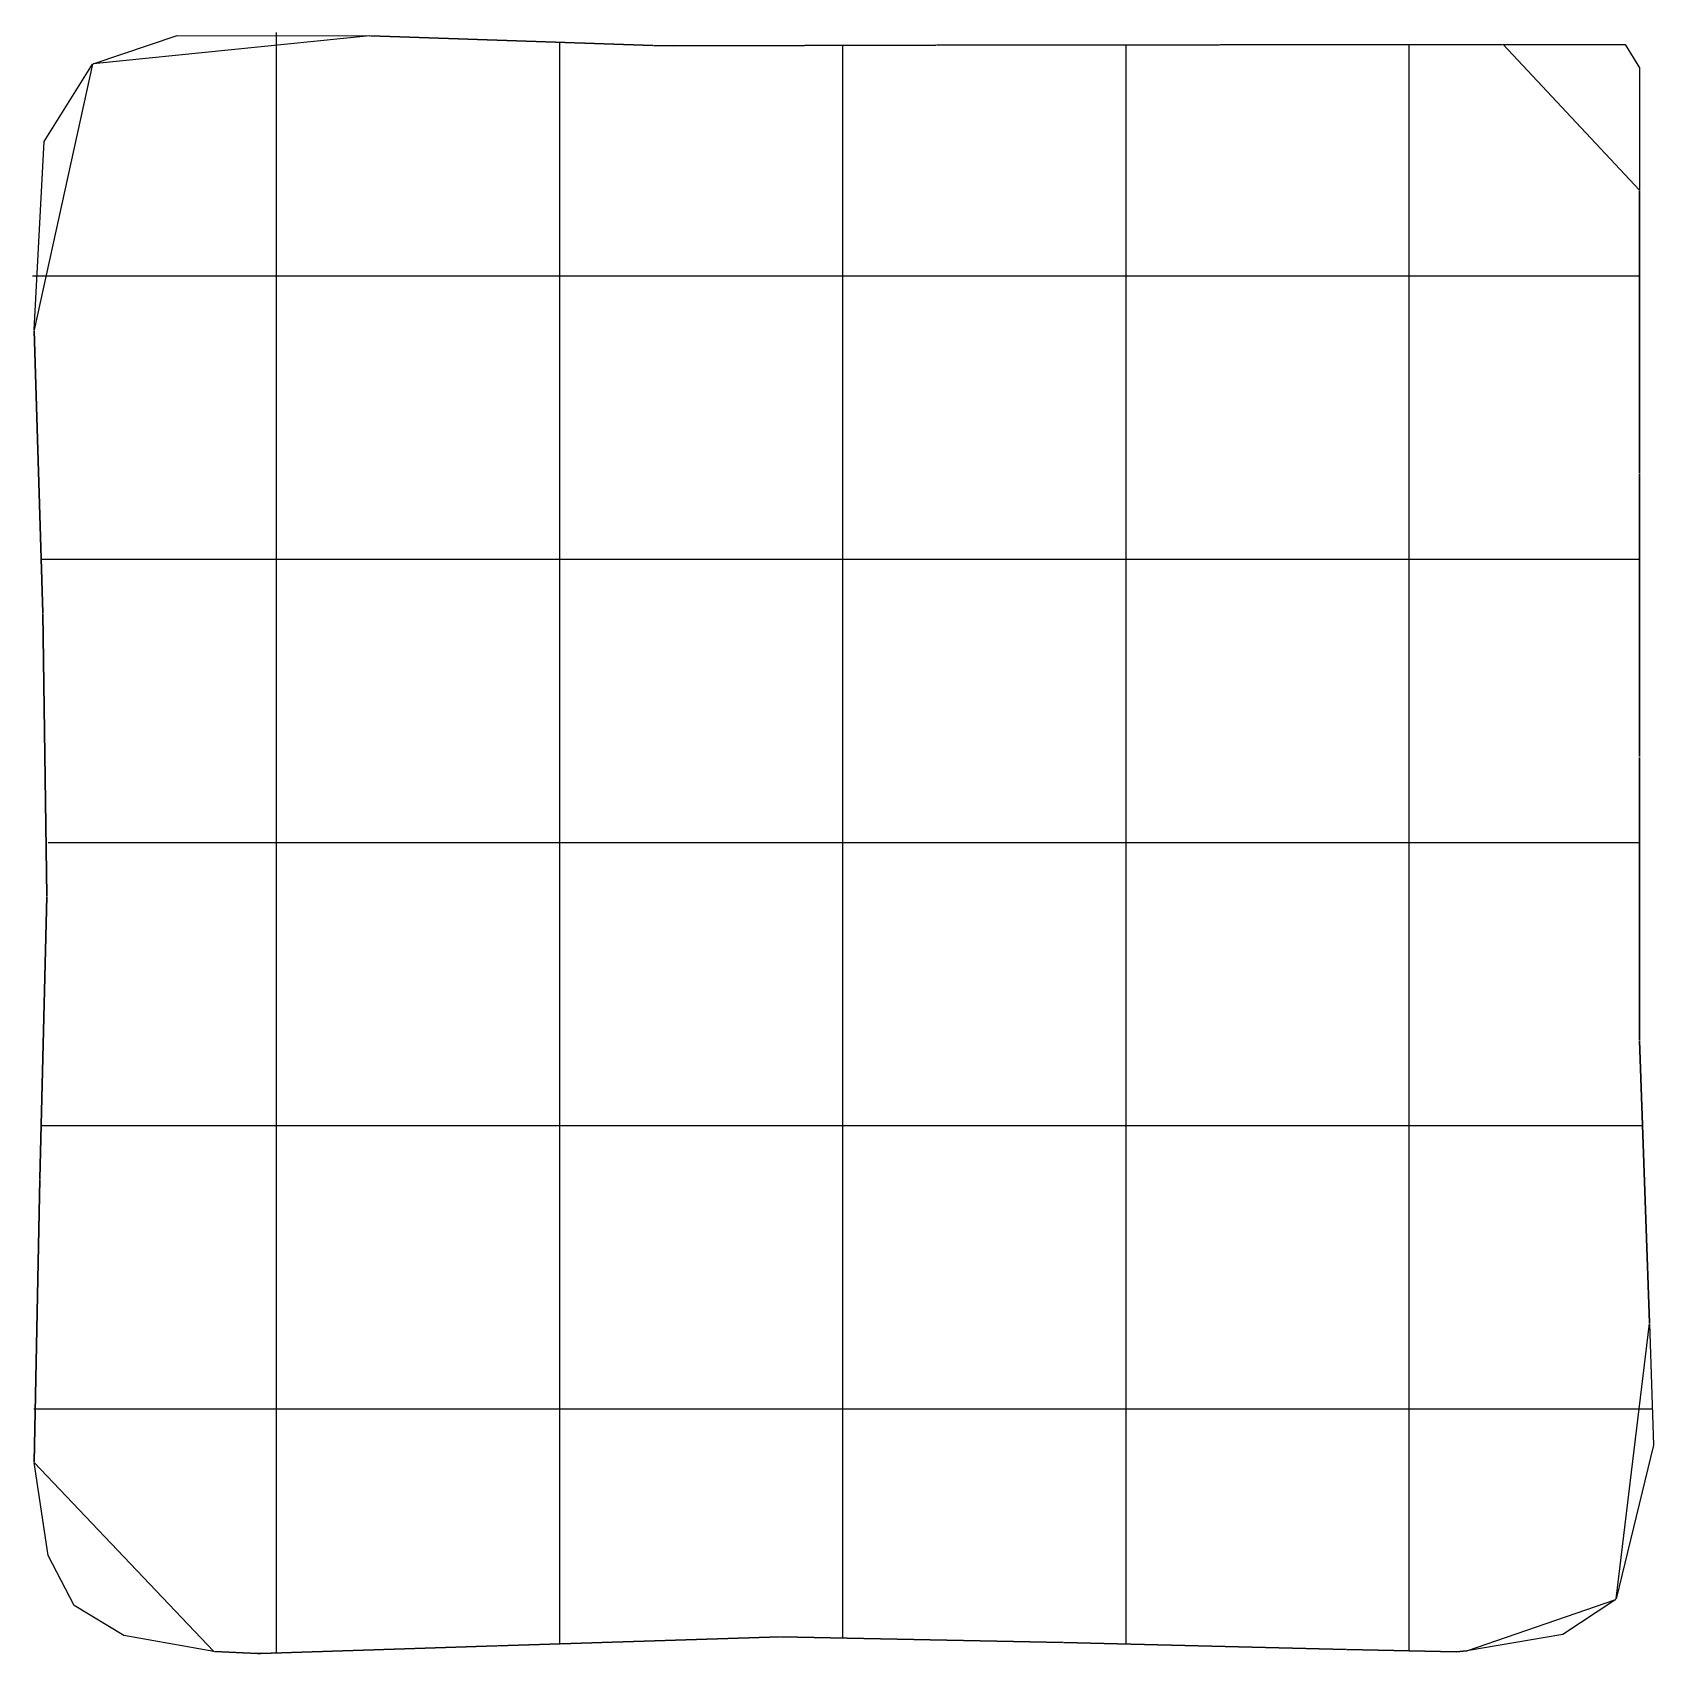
# Model space of a CAD drawing. Header units: metres. Extents: x 0.4 to 14.8, y 0.4 to 14.7.
import ezdxf

# ---------------------------------------------------------------- set-up
doc = ezdxf.new("R2010")
doc.units = ezdxf.units.M

msp = doc.modelspace()

# ---------------------------------------------------------------- linework, layer by layer
for p, q in [((2.593, 14.236), (2.593, 14.742)), ((5.093, 14.186), (5.093, 14.655)), ((7.593, 14.413), (7.593, 14.628)), ((10.093, 14.171), (10.093, 14.631)), ((12.593, 14.174), (12.593, 14.635)), ((7.593, 13.545), (7.593, 14.413)), ((2.593, 13.542), (2.593, 14.236)), ((5.093, 13.528), (5.093, 14.186)), ((10.093, 13.514), (10.093, 14.171)), ((12.593, 13.484), (12.593, 14.174)), ((2.593, 13.394), (2.593, 13.542)), ((5.093, 13.369), (5.093, 13.528)), ((7.593, 13.383), (7.593, 13.545)), ((10.093, 13.352), (10.093, 13.514)), ((12.593, 13.323), (12.593, 13.484)), ((2.593, 13.132), (2.593, 13.394)), ((5.093, 13.182), (5.093, 13.369)), ((7.593, 12.791), (7.593, 13.383)), ((10.093, 13.181), (10.093, 13.352)), ((12.593, 13.143), (12.593, 13.323)), ((5.093, 12.671), (5.093, 13.182)), ((10.093, 12.671), (10.093, 13.181)), ((2.593, 12.621), (2.593, 13.132)), ((12.593, 12.632), (12.593, 13.143)), ((7.593, 12.775), (7.593, 12.791)), ((7.593, 12.757), (7.593, 12.775)), ((7.593, 12.731), (7.593, 12.757)), ((2.593, 11.663), (2.593, 12.621)), ((5.093, 11.713), (5.093, 12.671)), ((7.593, 12.712), (7.593, 12.731)), ((7.593, 12.693), (7.593, 12.712)), ((7.593, 12.674), (7.593, 12.693)), ((7.593, 12.663), (7.593, 12.674)), ((7.593, 12.643), (7.593, 12.663)), ((7.593, 12.586), (7.593, 12.643)), ((10.093, 11.713), (10.093, 12.671)), ((12.593, 11.674), (12.593, 12.632)), ((0.438, 12.592), (0.946, 12.592)), ((0.438, 12.592), (0.946, 12.592)), ((0.946, 12.592), (1.58, 12.592)), ((1.58, 12.592), (1.727, 12.592)), ((1.727, 12.592), (2.4, 12.592)), ((2.4, 12.592), (2.401, 12.592)), ((2.401, 12.592), (2.41, 12.592)), ((2.41, 12.592), (2.434, 12.592)), ((2.434, 12.592), (2.443, 12.592)), ((2.443, 12.592), (2.452, 12.592)), ((2.452, 12.592), (2.461, 12.592)), ((2.461, 12.592), (2.489, 12.592)), ((2.489, 12.592), (2.497, 12.592)), ((2.497, 12.592), (2.508, 12.592)), ((2.508, 12.592), (2.9, 12.592)), ((2.9, 12.592), (3.702, 12.592)), ((3.702, 12.592), (3.835, 12.592)), ((3.835, 12.592), (4.501, 12.592)), ((4.501, 12.592), (4.986, 12.592)), ((4.986, 12.592), (5.497, 12.592)), ((5.497, 12.592), (5.689, 12.592)), ((5.689, 12.592), (6.025, 12.592)), ((6.025, 12.592), (6.029, 12.592)), ((6.029, 12.592), (6.691, 12.592)), ((6.691, 12.592), (7.039, 12.592)), ((7.039, 12.592), (7.231, 12.592)), ((7.231, 12.592), (7.742, 12.592)), ((7.593, 12.54), (7.593, 12.586)), ((7.593, 12.31), (7.593, 12.54)), ((7.742, 12.592), (8.214, 12.592)), ((8.214, 12.592), (8.88, 12.592)), ((8.88, 12.592), (9.013, 12.592)), ((9.013, 12.592), (9.805, 12.592)), ((9.805, 12.592), (9.814, 12.592)), ((9.814, 12.592), (9.861, 12.592)), ((9.861, 12.592), (10.091, 12.592)), ((10.091, 12.592), (10.096, 12.592)), ((10.096, 12.592), (10.133, 12.592)), ((10.133, 12.592), (10.168, 12.592)), ((10.168, 12.592), (10.201, 12.592)), ((10.201, 12.592), (10.22, 12.592)), ((10.22, 12.592), (10.231, 12.592)), ((10.231, 12.592), (10.251, 12.592)), ((10.251, 12.592), (10.288, 12.592)), ((10.288, 12.592), (10.306, 12.592)), ((10.306, 12.592), (10.312, 12.592)), ((10.312, 12.592), (11.069, 12.592)), ((11.069, 12.592), (11.202, 12.592)), ((11.202, 12.592), (11.868, 12.592)), ((11.868, 12.592), (12.295, 12.592)), ((12.295, 12.592), (12.806, 12.592)), ((12.806, 12.592), (12.997, 12.592)), ((12.997, 12.592), (13.192, 12.592)), ((13.192, 12.592), (14.006, 12.592)), ((14.006, 12.592), (14.168, 12.592)), ((14.168, 12.592), (14.626, 12.592)), ((7.593, 12.297), (7.593, 12.31)), ((7.593, 11.49), (7.593, 12.297)), ((2.593, 11.429), (2.593, 11.663)), ((5.093, 11.464), (5.093, 11.713)), ((10.093, 11.463), (10.093, 11.713)), ((12.593, 11.437), (12.593, 11.674)), ((5.093, 11.33), (5.093, 11.464)), ((7.593, 11.357), (7.593, 11.49)), ((10.093, 11.33), (10.093, 11.463)), ((2.593, 11.295), (2.593, 11.429)), ((5.093, 10.665), (5.093, 11.33)), ((7.593, 10.691), (7.593, 11.357)), ((10.093, 10.664), (10.093, 11.33)), ((12.593, 11.303), (12.593, 11.437)), ((2.593, 10.63), (2.593, 11.295)), ((12.593, 10.638), (12.593, 11.303)), ((2.593, 10.121), (2.593, 10.63)), ((5.093, 10.171), (5.093, 10.665)), ((7.593, 10.209), (7.593, 10.691)), ((10.093, 10.171), (10.093, 10.664)), ((12.593, 10.132), (12.593, 10.638)), ((5.093, 9.66), (5.093, 10.171)), ((7.593, 9.698), (7.593, 10.209)), ((10.093, 9.66), (10.093, 10.171)), ((0.514, 10.092), (0.989, 10.092)), ((0.514, 10.092), (0.989, 10.092)), ((0.989, 10.092), (1.625, 10.092)), ((1.625, 10.092), (1.783, 10.092)), ((1.783, 10.092), (2.4, 10.092)), ((2.4, 10.092), (2.434, 10.092)), ((2.434, 10.092), (2.443, 10.092)), ((2.443, 10.092), (2.452, 10.092)), ((2.452, 10.092), (2.461, 10.092)), ((2.461, 10.092), (2.489, 10.092)), ((2.489, 10.092), (2.497, 10.092)), ((2.497, 10.092), (2.508, 10.092)), ((2.508, 10.092), (2.9, 10.092)), ((2.593, 9.61), (2.593, 10.121)), ((2.9, 10.092), (3.702, 10.092)), ((3.702, 10.092), (3.835, 10.092)), ((3.835, 10.092), (4.501, 10.092)), ((4.501, 10.092), (4.986, 10.092)), ((4.986, 10.092), (5.497, 10.092)), ((5.497, 10.092), (5.689, 10.092)), ((5.689, 10.092), (6.025, 10.092)), ((6.025, 10.092), (6.027, 10.092)), ((6.027, 10.092), (6.691, 10.092)), ((6.691, 10.092), (7.039, 10.092)), ((7.039, 10.092), (7.231, 10.092)), ((7.231, 10.092), (7.742, 10.092)), ((7.742, 10.092), (8.214, 10.092)), ((8.214, 10.092), (8.88, 10.092)), ((8.88, 10.092), (9.013, 10.092)), ((9.013, 10.092), (9.805, 10.092)), ((9.805, 10.092), (9.814, 10.092)), ((9.814, 10.092), (9.861, 10.092)), ((9.861, 10.092), (10.091, 10.092)), ((10.091, 10.092), (10.096, 10.092)), ((10.096, 10.092), (10.121, 10.092)), ((10.121, 10.092), (10.156, 10.092)), ((10.156, 10.092), (10.168, 10.092)), ((10.168, 10.092), (10.201, 10.092)), ((10.201, 10.092), (10.22, 10.092)), ((10.22, 10.092), (10.231, 10.092)), ((10.231, 10.092), (10.251, 10.092)), ((10.251, 10.092), (10.288, 10.092)), ((10.288, 10.092), (10.306, 10.092)), ((10.306, 10.092), (10.312, 10.092)), ((10.312, 10.092), (11.069, 10.092)), ((11.069, 10.092), (11.202, 10.092)), ((11.202, 10.092), (11.868, 10.092)), ((11.868, 10.092), (12.295, 10.092)), ((12.295, 10.092), (12.806, 10.092)), ((12.593, 9.621), (12.593, 10.132)), ((12.806, 10.092), (12.997, 10.092)), ((12.997, 10.092), (13.192, 10.092)), ((13.192, 10.092), (14.006, 10.092)), ((14.006, 10.092), (14.409, 10.092)), ((14.409, 10.092), (14.626, 10.092)), ((2.593, 9.239), (2.593, 9.61)), ((5.093, 9.469), (5.093, 9.66)), ((7.593, 9.506), (7.593, 9.698)), ((10.093, 9.468), (10.093, 9.66)), ((12.593, 9.247), (12.593, 9.621)), ((5.093, 9.141), (5.093, 9.469)), ((7.593, 9.167), (7.593, 9.506)), ((10.093, 9.141), (10.093, 9.468)), ((2.593, 9.106), (2.593, 9.239)), ((7.593, 8.502), (7.593, 9.167)), ((12.593, 9.114), (12.593, 9.247)), ((2.593, 8.44), (2.593, 9.106)), ((5.093, 8.475), (5.093, 9.141)), ((10.093, 8.475), (10.093, 9.141)), ((12.593, 8.448), (12.593, 9.114)), ((5.093, 8.118), (5.093, 8.475)), ((7.593, 8.156), (7.593, 8.502)), ((10.093, 8.118), (10.093, 8.475)), ((12.593, 8.079), (12.593, 8.448)), ((2.593, 8.068), (2.593, 8.44)), ((2.593, 8.003), (2.593, 8.068)), ((5.093, 8.003), (5.093, 8.118)), ((7.593, 8.003), (7.593, 8.156)), ((10.093, 8.003), (10.093, 8.118)), ((12.593, 8.003), (12.593, 8.079)), ((2.593, 7.876), (2.593, 8.003)), ((2.593, 7.365), (2.593, 7.876)), ((5.093, 7.927), (5.093, 8.003)), ((5.093, 7.416), (5.093, 7.927)), ((7.593, 7.964), (7.593, 8.003)), ((7.593, 7.453), (7.593, 7.964)), ((10.093, 7.926), (10.093, 8.003)), ((10.093, 7.415), (10.093, 7.926)), ((12.593, 7.888), (12.593, 8.003)), ((12.593, 7.377), (12.593, 7.888)), ((0.576, 7.592), (0.71, 7.592)), ((0.576, 7.592), (0.71, 7.592)), ((0.71, 7.592), (0.803, 7.592)), ((0.803, 7.592), (1.659, 7.592)), ((1.659, 7.592), (1.823, 7.592)), ((1.823, 7.592), (2.4, 7.592)), ((2.4, 7.592), (2.434, 7.592)), ((2.434, 7.592), (2.443, 7.592)), ((2.443, 7.592), (2.452, 7.592)), ((2.452, 7.592), (2.461, 7.592)), ((2.461, 7.592), (2.489, 7.592)), ((2.489, 7.592), (2.497, 7.592)), ((2.497, 7.592), (2.508, 7.592)), ((2.508, 7.592), (2.9, 7.592)), ((2.9, 7.592), (3.702, 7.592)), ((3.702, 7.592), (3.835, 7.592)), ((3.835, 7.592), (4.501, 7.592)), ((4.501, 7.592), (4.986, 7.592)), ((4.986, 7.592), (5.497, 7.592)), ((5.497, 7.592), (5.689, 7.592)), ((5.689, 7.592), (6.025, 7.592)), ((6.025, 7.592), (6.035, 7.592)), ((6.035, 7.592), (6.691, 7.592)), ((6.691, 7.592), (7.039, 7.592)), ((7.039, 7.592), (7.231, 7.592)), ((7.231, 7.592), (7.742, 7.592)), ((7.742, 7.592), (8.214, 7.592)), ((8.214, 7.592), (8.88, 7.592)), ((8.88, 7.592), (9.013, 7.592)), ((9.013, 7.592), (9.805, 7.592)), ((9.805, 7.592), (9.814, 7.592)), ((9.814, 7.592), (9.861, 7.592)), ((9.861, 7.592), (10.091, 7.592)), ((10.091, 7.592), (10.096, 7.592)), ((10.096, 7.592), (10.121, 7.592)), ((10.121, 7.592), (10.156, 7.592)), ((10.156, 7.592), (10.168, 7.592)), ((10.168, 7.592), (10.201, 7.592)), ((10.201, 7.592), (10.22, 7.592)), ((10.22, 7.592), (10.231, 7.592)), ((10.231, 7.592), (10.251, 7.592)), ((10.251, 7.592), (10.288, 7.592)), ((10.288, 7.592), (10.306, 7.592)), ((10.306, 7.592), (10.312, 7.592)), ((10.312, 7.592), (11.069, 7.592)), ((11.069, 7.592), (11.202, 7.592)), ((11.202, 7.592), (11.868, 7.592)), ((11.868, 7.592), (12.295, 7.592)), ((12.295, 7.592), (12.806, 7.592)), ((12.806, 7.592), (12.997, 7.592)), ((12.997, 7.592), (13.192, 7.592)), ((13.192, 7.592), (14.006, 7.592)), ((14.006, 7.592), (14.168, 7.592)), ((14.168, 7.592), (14.626, 7.592)), ((7.593, 6.978), (7.593, 7.453)), ((2.593, 6.917), (2.593, 7.365)), ((5.093, 6.952), (5.093, 7.416)), ((10.093, 6.951), (10.093, 7.415)), ((12.593, 6.925), (12.593, 7.377)), ((2.593, 6.251), (2.593, 6.917)), ((5.093, 6.286), (5.093, 6.952)), ((7.593, 6.312), (7.593, 6.978)), ((10.093, 6.286), (10.093, 6.951)), ((12.593, 6.259), (12.593, 6.925)), ((7.593, 6.179), (7.593, 6.312)), ((2.593, 6.118), (2.593, 6.251)), ((5.093, 6.153), (5.093, 6.286)), ((7.593, 5.381), (7.593, 6.179)), ((10.093, 6.152), (10.093, 6.286)), ((12.593, 6.126), (12.593, 6.259)), ((2.593, 5.349), (2.593, 6.118)), ((5.093, 5.37), (5.093, 6.153)), ((10.093, 5.369), (10.093, 6.152)), ((12.593, 5.354), (12.593, 6.126)), ((2.593, 5.346), (2.593, 5.349)), ((2.593, 5.326), (2.593, 5.346)), ((2.593, 5.283), (2.593, 5.326)), ((5.093, 5.362), (5.093, 5.37)), ((5.093, 5.328), (5.093, 5.362)), ((5.093, 5.281), (5.093, 5.328)), ((7.593, 5.363), (7.593, 5.381)), ((7.593, 5.34), (7.593, 5.363)), ((7.593, 5.11), (7.593, 5.34)), ((10.093, 5.315), (10.093, 5.369)), ((10.093, 5.28), (10.093, 5.315)), ((12.593, 5.312), (12.593, 5.354)), ((12.593, 5.255), (12.593, 5.312)), ((2.593, 5.249), (2.593, 5.283)), ((2.593, 5.202), (2.593, 5.249)), ((2.593, 4.972), (2.593, 5.202)), ((5.093, 5.051), (5.093, 5.281)), ((10.093, 5.05), (10.093, 5.28)), ((12.593, 5.22), (12.593, 5.255)), ((12.593, 4.99), (12.593, 5.22)), ((0.513, 5.092), (0.604, 5.092)), ((0.513, 5.092), (0.604, 5.092)), ((0.604, 5.092), (0.695, 5.092)), ((0.695, 5.092), (1.638, 5.092)), ((1.638, 5.092), (1.796, 5.092)), ((1.796, 5.092), (2.411, 5.092)), ((2.411, 5.092), (2.42, 5.092)), ((2.42, 5.092), (2.913, 5.092)), ((2.913, 5.092), (3.713, 5.092)), ((3.713, 5.092), (3.847, 5.092)), ((3.847, 5.092), (4.512, 5.092)), ((4.512, 5.092), (5.002, 5.092)), ((5.002, 5.092), (5.513, 5.092)), ((5.093, 5.046), (5.093, 5.051)), ((5.093, 5.009), (5.093, 5.046)), ((5.093, 4.974), (5.093, 5.009)), ((5.513, 5.092), (5.705, 5.092)), ((5.705, 5.092), (6.036, 5.092)), ((6.036, 5.092), (6.702, 5.092)), ((6.702, 5.092), (7.055, 5.092)), ((7.055, 5.092), (7.247, 5.092)), ((7.247, 5.092), (7.758, 5.092)), ((7.593, 5.105), (7.593, 5.11)), ((7.593, 5.092), (7.593, 5.105)), ((7.593, 5.045), (7.593, 5.092)), ((7.593, 5.011), (7.593, 5.045)), ((7.593, 4.97), (7.593, 5.011)), ((7.758, 5.092), (8.225, 5.092)), ((8.225, 5.092), (8.891, 5.092)), ((8.891, 5.092), (9.024, 5.092)), ((9.024, 5.092), (9.81, 5.092)), ((9.81, 5.092), (9.851, 5.092)), ((9.851, 5.092), (9.886, 5.092)), ((9.886, 5.092), (10.116, 5.092)), ((10.093, 5.045), (10.093, 5.05)), ((10.093, 5.032), (10.093, 5.045)), ((10.093, 4.985), (10.093, 5.032)), ((10.116, 5.092), (10.121, 5.092)), ((10.121, 5.092), (10.134, 5.092)), ((10.134, 5.092), (10.181, 5.092)), ((10.181, 5.092), (10.193, 5.092)), ((10.193, 5.092), (10.226, 5.092)), ((10.226, 5.092), (10.245, 5.092)), ((10.245, 5.092), (10.256, 5.092)), ((10.256, 5.092), (10.276, 5.092)), ((10.276, 5.092), (10.313, 5.092)), ((10.313, 5.092), (10.321, 5.092)), ((10.321, 5.092), (11.08, 5.092)), ((11.08, 5.092), (11.213, 5.092)), ((11.213, 5.092), (11.879, 5.092)), ((11.879, 5.092), (12.311, 5.092)), ((12.311, 5.092), (12.822, 5.092)), ((12.822, 5.092), (13.013, 5.092)), ((13.013, 5.092), (13.225, 5.092)), ((13.225, 5.092), (14.024, 5.092)), ((14.024, 5.092), (14.184, 5.092)), ((14.184, 5.092), (14.651, 5.092)), ((2.593, 4.967), (2.593, 4.972)), ((2.593, 4.93), (2.593, 4.967)), ((2.593, 4.895), (2.593, 4.93)), ((2.593, 4.884), (2.593, 4.895)), ((2.593, 4.831), (2.593, 4.884)), ((5.093, 4.963), (5.093, 4.974)), ((5.093, 4.922), (5.093, 4.963)), ((5.093, 4.891), (5.093, 4.922)), ((5.093, 4.857), (5.093, 4.891)), ((7.593, 4.95), (7.593, 4.97)), ((7.593, 4.913), (7.593, 4.95)), ((7.593, 4.879), (7.593, 4.913)), ((7.593, 4.123), (7.593, 4.879)), ((10.093, 4.973), (10.093, 4.985)), ((10.093, 4.94), (10.093, 4.973)), ((10.093, 4.921), (10.093, 4.94)), ((10.093, 4.91), (10.093, 4.921)), ((10.093, 4.856), (10.093, 4.91)), ((12.593, 4.985), (12.593, 4.99)), ((12.593, 4.972), (12.593, 4.985)), ((12.593, 4.925), (12.593, 4.972)), ((12.593, 4.913), (12.593, 4.925)), ((12.593, 4.88), (12.593, 4.913)), ((12.593, 4.861), (12.593, 4.88)), ((2.593, 4.062), (2.593, 4.831)), ((5.093, 4.097), (5.093, 4.857)), ((10.093, 4.096), (10.093, 4.856)), ((12.593, 4.85), (12.593, 4.861)), ((12.593, 4.837), (12.593, 4.85)), ((12.593, 4.07), (12.593, 4.837)), ((2.593, 3.929), (2.593, 4.062)), ((5.093, 3.964), (5.093, 4.097)), ((7.593, 3.99), (7.593, 4.123)), ((10.093, 3.963), (10.093, 4.096)), ((12.593, 3.937), (12.593, 4.07)), ((2.593, 3.263), (2.593, 3.929)), ((5.093, 3.298), (5.093, 3.964)), ((7.593, 3.324), (7.593, 3.99)), ((10.093, 3.297), (10.093, 3.963)), ((12.593, 3.271), (12.593, 3.937)), ((5.093, 2.863), (5.093, 3.298)), ((7.593, 2.9), (7.593, 3.324)), ((10.093, 2.862), (10.093, 3.297)), ((2.593, 2.812), (2.593, 3.263)), ((12.593, 2.824), (12.593, 3.271)), ((5.093, 2.352), (5.093, 2.863)), ((7.593, 2.39), (7.593, 2.9)), ((2.593, 2.301), (2.593, 2.812)), ((10.093, 2.351), (10.093, 2.862)), ((12.593, 2.313), (12.593, 2.824)), ((0.45, 2.592), (0.568, 2.592)), ((0.45, 2.592), (0.568, 2.592)), ((0.568, 2.592), (1.644, 2.592)), ((1.644, 2.592), (1.793, 2.592)), ((1.793, 2.592), (2.048, 2.592)), ((2.048, 2.592), (2.558, 2.592)), ((2.558, 2.592), (3.517, 2.592)), ((3.517, 2.592), (3.752, 2.592)), ((3.752, 2.592), (3.886, 2.592)), ((3.886, 2.592), (4.551, 2.592)), ((4.551, 2.592), (5.059, 2.592)), ((5.059, 2.592), (5.569, 2.592)), ((5.569, 2.592), (5.942, 2.592)), ((5.942, 2.592), (6.075, 2.592)), ((6.075, 2.592), (6.741, 2.592)), ((6.741, 2.592), (7.111, 2.592)), ((7.111, 2.592), (7.303, 2.592)), ((7.303, 2.592), (7.814, 2.592)), ((7.814, 2.592), (8.264, 2.592)), ((8.264, 2.592), (8.93, 2.592)), ((8.93, 2.592), (9.063, 2.592)), ((9.063, 2.592), (9.833, 2.592)), ((9.833, 2.592), (9.882, 2.592)), ((9.882, 2.592), (9.939, 2.592)), ((9.939, 2.592), (9.974, 2.592)), ((9.974, 2.592), (10.204, 2.592)), ((10.204, 2.592), (10.209, 2.592)), ((10.209, 2.592), (10.222, 2.592)), ((10.222, 2.592), (10.269, 2.592)), ((10.269, 2.592), (10.281, 2.592)), ((10.281, 2.592), (10.314, 2.592)), ((10.314, 2.592), (10.333, 2.592)), ((10.333, 2.592), (10.344, 2.592)), ((10.344, 2.592), (10.35, 2.592)), ((10.35, 2.592), (11.119, 2.592)), ((11.119, 2.592), (11.252, 2.592)), ((11.252, 2.592), (11.918, 2.592)), ((11.918, 2.592), (12.367, 2.592)), ((12.367, 2.592), (12.878, 2.592)), ((12.878, 2.592), (13.069, 2.592)), ((13.069, 2.592), (13.342, 2.592)), ((13.342, 2.592), (14.086, 2.592)), ((14.086, 2.592), (14.235, 2.592)), ((14.235, 2.592), (14.739, 2.592)), ((2.593, 2.11), (2.593, 2.301)), ((5.093, 2.16), (5.093, 2.352)), ((7.593, 2.198), (7.593, 2.39)), ((10.093, 2.16), (10.093, 2.351)), ((12.593, 2.121), (12.593, 2.313)), ((5.093, 1.937), (5.093, 2.16)), ((7.593, 2.014), (7.593, 2.198)), ((10.093, 1.935), (10.093, 2.16)), ((2.593, 1.83), (2.593, 2.11)), ((7.593, 1.191), (7.593, 2.014)), ((12.593, 1.855), (12.593, 2.121)), ((5.093, 1.148), (5.093, 1.937)), ((10.093, 1.147), (10.093, 1.935)), ((2.593, 1.093), (2.593, 1.83)), ((12.593, 1.105), (12.593, 1.855)), ((5.093, 0.701), (5.093, 1.148)), ((7.593, 1.027), (7.593, 1.191)), ((10.093, 0.99), (10.093, 1.147)), ((2.593, 0.945), (2.593, 1.093)), ((7.593, 1.026), (7.593, 1.027)), ((7.593, 0.574), (7.593, 1.026)), ((7.593, 0.574), (7.593, 1.026)), ((12.593, 0.955), (12.593, 1.105)), ((2.593, 0.437), (2.593, 0.945)), ((2.593, 0.437), (2.593, 0.945)), ((10.093, 0.515), (10.093, 0.99)), ((10.093, 0.515), (10.093, 0.99)), ((12.593, 0.455), (12.593, 0.955)), ((12.593, 0.455), (12.593, 0.955)), ((5.093, 0.516), (5.093, 0.701)), ((5.093, 0.516), (5.093, 0.701))]:
    msp.add_line(p, q)
for points in [[(0.974, 14.465), (1.716, 14.714), (3.416, 14.713)], [(3.422, 14.713), (5.915, 14.626)], [(5.921, 14.626), (6.097, 14.625)], [(6.097, 14.625), (8.415, 14.629)], [(8.421, 14.629), (10.915, 14.632)], [(10.921, 14.632), (13.415, 14.636)], [(13.421, 14.636), (14.499, 14.635), (14.626, 14.429), (14.626, 13.349)], [(0.452, 12.118), (0.543, 13.779), (0.969, 14.462)], [(14.626, 13.343), (14.626, 10.849)], [(0.529, 9.619), (0.452, 12.112)], [(14.626, 10.843), (14.626, 8.349)], [(0.565, 7.12), (0.529, 9.613)], [(14.626, 8.343), (14.626, 5.849)], [(0.502, 4.621), (0.565, 7.114)], [(14.626, 5.843), (14.713, 3.35)], [(0.453, 2.123), (0.502, 4.615)], [(14.713, 3.344), (14.75, 2.272), (14.42, 0.914)], [(2.04, 0.449), (1.246, 0.59), (0.807, 0.857), (0.577, 1.297), (0.453, 2.117)], [(14.416, 0.909), (13.949, 0.599), (13.102, 0.456)], [(7.038, 0.578), (4.545, 0.499)], [(9.537, 0.528), (7.044, 0.578)], [(2.424, 0.432), (2.046, 0.449)], [(2.424, 0.432), (2.046, 0.449)], [(2.454, 0.433), (2.424, 0.432)], [(4.539, 0.499), (2.454, 0.433)], [(12.036, 0.468), (9.543, 0.528)], [(13.007, 0.447), (12.042, 0.468)], [(13.102, 0.456), (13.007, 0.447)]]:
    msp.add_lwpolyline(points, close=True)

doc.saveas('drawing.dxf')
